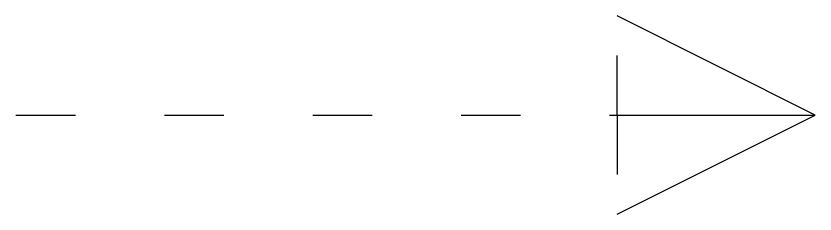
# Model space of a CAD drawing. Header units: millimetres. Extents: x 4 to 83686, y -18920 to 13991.
# Drawn here: x 63412.8 to 63574.4, y -5450.8 to -5410.8 of the extents above; entities that cross this region are included whole.
import ezdxf

# ---------------------------------------------------------------- set-up
doc = ezdxf.new("R2010")
doc.units = ezdxf.units.MM
doc.linetypes.add('ACAD_ISO03W100', pattern=[30, 12, -18])

msp = doc.modelspace()

# ---------------------------------------------------------------- linework, layer by layer
at = {"color": 5, "linetype": 'ACAD_ISO03W100'}
for p, q in [((63534.3769, -5430.8047), (63534.3769, -5410.8047)), ((63412.8303, -5430.8047), (63534.3769, -5430.8047)), ((63534.3769, -5430.8047), (63534.3769, -5450.8047))]:
    msp.add_line(p, q, dxfattribs=at)
at = {"color": 5}
for p, q in [((63574.3769, -5430.8047), (63534.3769, -5410.8047)), ((63534.3769, -5430.8047), (63574.3769, -5430.8047)), ((63534.3769, -5450.8047), (63574.3769, -5430.8047))]:
    msp.add_line(p, q, dxfattribs=at)

doc.saveas('drawing.dxf')
